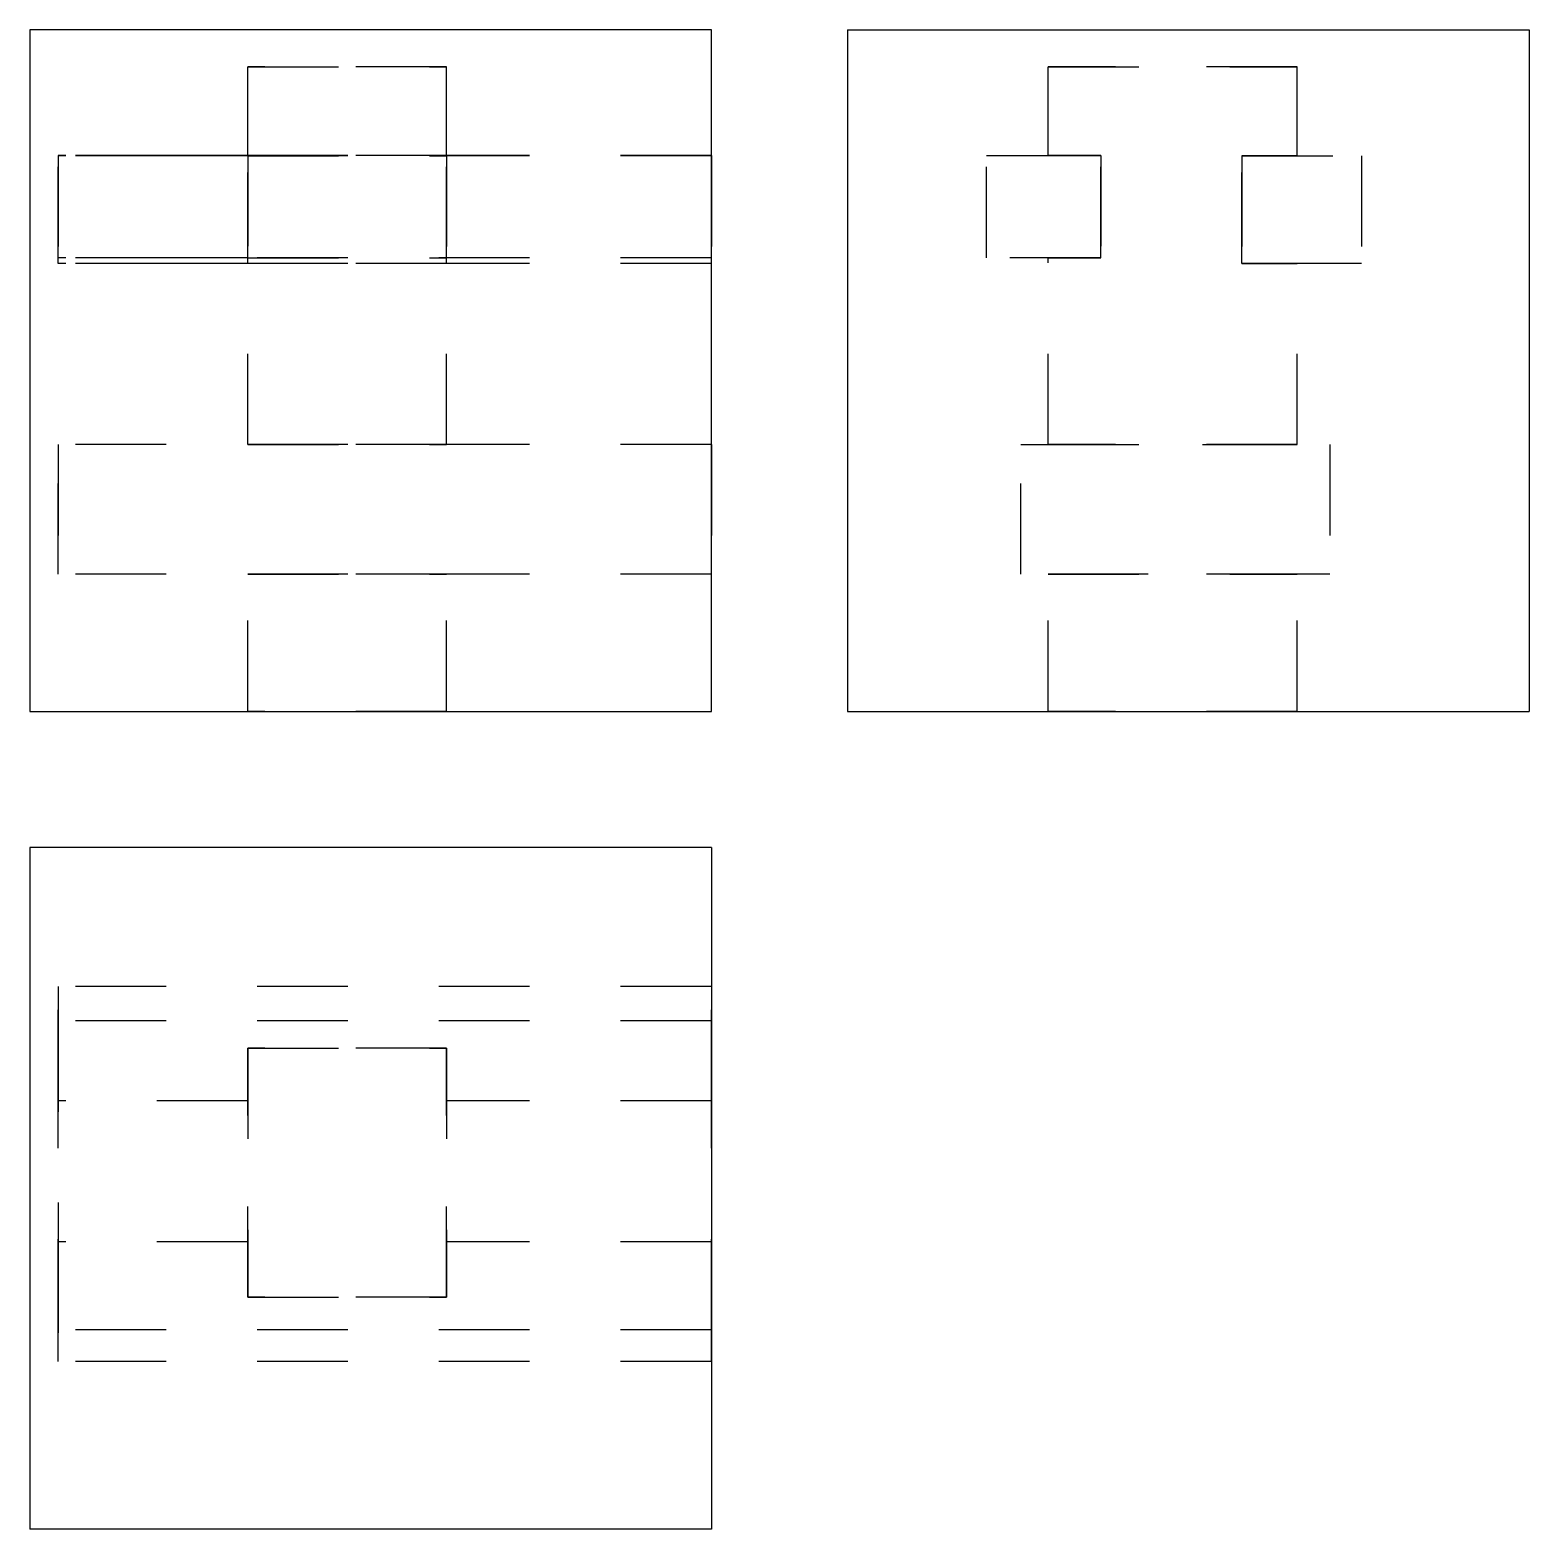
# Model space of a CAD drawing. Extents: x 0 to 1.65, y 0 to 1.65.
import ezdxf

# ---------------------------------------------------------------- set-up
doc = ezdxf.new("R2010")
doc.units = 0
doc.linetypes.add('HIDDEN', pattern=[0.037501, 0.025013, -0.012488])
for name, color, linetype in [('FRONT', 7, 'CONTINUOUS'), ('FRONT_HID', 7, 'HIDDEN'), ('LEFT', 7, 'CONTINUOUS'), ('LEFT_HID', 7, 'HIDDEN'), ('TOP', 7, 'CONTINUOUS'), ('TOP_HID', 7, 'HIDDEN')]:
    doc.layers.add(name, color=color, linetype=linetype)

msp = doc.modelspace()

# ---------------------------------------------------------------- linework, layer by layer
at = {"layer": 'FRONT'}
for p, q in [((0, 1.65), (0, 0.9)), ((0.75, 1.65), (0, 1.65)), ((0.75, 0.9), (0.75, 1.65)), ((0, 0.9), (0.75, 0.9))]:
    msp.add_line(p, q, dxfattribs=at)
at = {"layer": 'FRONT_HID', "linetype": 'HIDDEN'}
for p, q in [((0.239635, 1.511545), (0.239635, 1.609256)), ((0.239635, 1.511893), (0.239635, 1.609256)), ((0.458607, 1.609256), (0.239635, 1.609256)), ((0.239635, 1.609256), (0.458607, 1.609256)), ((0.458607, 1.511893), (0.458607, 1.609256)), ((0.458607, 1.511545), (0.458607, 1.609256)), ((0.75, 1.511893), (0.031102, 1.511893)), ((0.239635, 1.511893), (0.031102, 1.511893)), ((0.031102, 1.399348), (0.031102, 1.511893)), ((0.031102, 1.511893), (0.031102, 1.399348)), ((0.75, 1.511545), (0.031102, 1.511545)), ((0.031102, 1.511545), (0.031102, 1.393119)), ((0.239635, 1.511545), (0.031102, 1.511545)), ((0.031102, 1.393119), (0.031102, 1.511545)), ((0.458607, 1.511893), (0.239635, 1.511893)), ((0.239635, 1.511893), (0.239635, 1.399348)), ((0.239635, 1.511545), (0.458607, 1.511545)), ((0.239635, 1.393119), (0.239635, 1.511545)), ((0.75, 1.511893), (0.458607, 1.511893)), ((0.458607, 1.399348), (0.458607, 1.511893)), ((0.75, 1.511545), (0.458607, 1.511545)), ((0.458607, 1.511545), (0.458607, 1.393119)), ((0.75, 1.511893), (0.75, 1.399348)), ((0.75, 1.399348), (0.75, 1.511893)), ((0.75, 1.511545), (0.75, 1.393119)), ((0.75, 1.393119), (0.75, 1.511545)), ((0.239635, 1.399348), (0.031102, 1.399348)), ((0.75, 1.399348), (0.031102, 1.399348)), ((0.75, 1.393119), (0.031102, 1.393119)), ((0.239635, 1.393119), (0.031102, 1.393119)), ((0.239635, 1.399348), (0.458607, 1.399348)), ((0.239635, 1.193557), (0.239635, 1.399348)), ((0.458607, 1.393119), (0.239635, 1.393119)), ((0.239635, 1.193557), (0.239635, 1.393119)), ((0.75, 1.399348), (0.458607, 1.399348)), ((0.458607, 1.193557), (0.458607, 1.399348)), ((0.75, 1.393119), (0.458607, 1.393119)), ((0.458607, 1.193557), (0.458607, 1.393119)), ((0.75, 1.193557), (0.031102, 1.193557)), ((0.031102, 1.193557), (0.031102, 1.050894)), ((0.75, 1.193557), (0.031102, 1.193557)), ((0.031102, 1.050894), (0.031102, 1.193557)), ((0.458607, 1.193557), (0.239635, 1.193557)), ((0.239635, 1.193557), (0.458607, 1.193557)), ((0.75, 1.193557), (0.75, 1.050894)), ((0.75, 1.050894), (0.75, 1.193557)), ((0.75, 1.050894), (0.031102, 1.050894)), ((0.75, 1.050894), (0.031102, 1.050894)), ((0.239635, 0.9), (0.239635, 1.050894)), ((0.239635, 0.9), (0.239635, 1.050894)), ((0.458607, 1.050894), (0.239635, 1.050894)), ((0.239635, 1.050894), (0.458607, 1.050894)), ((0.458607, 0.9), (0.458607, 1.050894)), ((0.458607, 0.9), (0.458607, 1.050894)), ((0.239635, 0.9), (0.458607, 0.9)), ((0.458607, 0.9), (0.239635, 0.9))]:
    msp.add_line(p, q, dxfattribs=at)
at = {"layer": 'LEFT'}
for p, q in [((0.9, 1.65), (1.65, 1.65)), ((0.9, 1.65), (0.9, 0.9)), ((1.65, 1.65), (1.65, 0.9)), ((0.9, 0.9), (1.65, 0.9))]:
    msp.add_line(p, q, dxfattribs=at)
at = {"layer": 'LEFT_HID', "linetype": 'HIDDEN'}
for p, q in [((1.39486, 1.609256), (1.120587, 1.609256)), ((1.120587, 1.511893), (1.120587, 1.609256)), ((1.120587, 1.511893), (1.120587, 1.609256)), ((1.120587, 1.609256), (1.39486, 1.609256)), ((1.39486, 1.511545), (1.39486, 1.609256)), ((1.39486, 1.511545), (1.39486, 1.609256)), ((1.052794, 1.399348), (1.052794, 1.511893)), ((1.052794, 1.511893), (1.178628, 1.511893)), ((1.052794, 1.511893), (1.178628, 1.511893)), ((1.052794, 1.399348), (1.052794, 1.511893)), ((1.120587, 1.511893), (1.178628, 1.511893)), ((1.178628, 1.511893), (1.120587, 1.511893)), ((1.178628, 1.511893), (1.178628, 1.399348)), ((1.178628, 1.399348), (1.178628, 1.511893)), ((1.178628, 1.511893), (1.178628, 1.399348)), ((1.178628, 1.511893), (1.178628, 1.399348)), ((1.334049, 1.393119), (1.334049, 1.511545)), ((1.334049, 1.511545), (1.465663, 1.511545)), ((1.39486, 1.511545), (1.334049, 1.511545)), ((1.334049, 1.511545), (1.39486, 1.511545)), ((1.334049, 1.511545), (1.465663, 1.511545)), ((1.334049, 1.511545), (1.334049, 1.393119)), ((1.334049, 1.393119), (1.334049, 1.511545)), ((1.334049, 1.393119), (1.334049, 1.511545)), ((1.465663, 1.511545), (1.465663, 1.393119)), ((1.465663, 1.511545), (1.465663, 1.393119)), ((1.178628, 1.399348), (1.052794, 1.399348)), ((1.178628, 1.399348), (1.052794, 1.399348)), ((1.120587, 1.399348), (1.178628, 1.399348)), ((1.178628, 1.399348), (1.120587, 1.399348)), ((1.120587, 1.193557), (1.120587, 1.399348)), ((1.120587, 1.193557), (1.120587, 1.399348)), ((1.465663, 1.393119), (1.334049, 1.393119)), ((1.465663, 1.393119), (1.334049, 1.393119)), ((1.39486, 1.393119), (1.334049, 1.393119)), ((1.334049, 1.393119), (1.39486, 1.393119)), ((1.39486, 1.193557), (1.39486, 1.393119)), ((1.39486, 1.193557), (1.39486, 1.393119)), ((1.090628, 1.050894), (1.090628, 1.193557)), ((1.090628, 1.193557), (1.430919, 1.193557)), ((1.090628, 1.193557), (1.430919, 1.193557)), ((1.090628, 1.050894), (1.090628, 1.193557)), ((1.39486, 1.193557), (1.120587, 1.193557)), ((1.120587, 1.193557), (1.39486, 1.193557)), ((1.430919, 1.193557), (1.430919, 1.050894)), ((1.430919, 1.193557), (1.430919, 1.050894)), ((1.430919, 1.050894), (1.090628, 1.050894)), ((1.430919, 1.050894), (1.090628, 1.050894)), ((1.39486, 1.050894), (1.120587, 1.050894)), ((1.120587, 0.9), (1.120587, 1.050894)), ((1.120587, 0.9), (1.120587, 1.050894)), ((1.120587, 1.050894), (1.39486, 1.050894)), ((1.39486, 0.9), (1.39486, 1.050894)), ((1.39486, 0.9), (1.39486, 1.050894)), ((1.39486, 0.9), (1.120587, 0.9)), ((1.120587, 0.9), (1.39486, 0.9))]:
    msp.add_line(p, q, dxfattribs=at)
at = {"layer": 'TOP'}
for p, q in [((0, 0.75), (0, 0)), ((0.75, 0.75), (0, 0.75)), ((0.75, 0.75), (0.75, 0)), ((0.75, 0), (0, 0))]:
    msp.add_line(p, q, dxfattribs=at)
at = {"layer": 'TOP_HID', "linetype": 'HIDDEN'}
for p, q in [((0.75, 0.597206), (0.031102, 0.597206)), ((0.031102, 0.597206), (0.031102, 0.471372)), ((0.031102, 0.471372), (0.031102, 0.597206)), ((0.75, 0.597206), (0.031102, 0.597206)), ((0.75, 0.471372), (0.75, 0.597206)), ((0.75, 0.597206), (0.75, 0.471372)), ((0.75, 0.559372), (0.031102, 0.559372)), ((0.031102, 0.559372), (0.031102, 0.219081)), ((0.75, 0.559372), (0.031102, 0.559372)), ((0.031102, 0.219081), (0.031102, 0.559372)), ((0.75, 0.219081), (0.75, 0.559372)), ((0.75, 0.559372), (0.75, 0.219081)), ((0.239635, 0.25514), (0.239635, 0.529413)), ((0.239635, 0.529413), (0.458607, 0.529413)), ((0.239635, 0.25514), (0.239635, 0.529413)), ((0.239635, 0.529413), (0.458607, 0.529413)), ((0.458607, 0.529413), (0.239635, 0.529413)), ((0.239635, 0.529413), (0.239635, 0.25514)), ((0.239635, 0.529413), (0.239635, 0.471372)), ((0.458607, 0.529413), (0.239635, 0.529413)), ((0.239635, 0.529413), (0.458607, 0.529413)), ((0.239635, 0.471372), (0.239635, 0.529413)), ((0.239635, 0.25514), (0.239635, 0.529413)), ((0.239635, 0.529413), (0.458607, 0.529413)), ((0.458607, 0.529413), (0.458607, 0.25514)), ((0.458607, 0.529413), (0.458607, 0.25514)), ((0.458607, 0.25514), (0.458607, 0.529413)), ((0.458607, 0.471372), (0.458607, 0.529413)), ((0.458607, 0.529413), (0.458607, 0.471372)), ((0.458607, 0.529413), (0.458607, 0.25514)), ((0.239635, 0.471372), (0.031102, 0.471372)), ((0.239635, 0.471372), (0.031102, 0.471372)), ((0.75, 0.471372), (0.458607, 0.471372)), ((0.75, 0.471372), (0.458607, 0.471372)), ((0.239635, 0.315951), (0.031102, 0.315951)), ((0.031102, 0.315951), (0.031102, 0.184337)), ((0.031102, 0.184337), (0.031102, 0.315951)), ((0.239635, 0.315951), (0.031102, 0.315951)), ((0.239635, 0.315951), (0.239635, 0.25514)), ((0.239635, 0.25514), (0.239635, 0.315951)), ((0.75, 0.315951), (0.458607, 0.315951)), ((0.458607, 0.25514), (0.458607, 0.315951)), ((0.458607, 0.315951), (0.458607, 0.25514)), ((0.75, 0.315951), (0.458607, 0.315951)), ((0.75, 0.184337), (0.75, 0.315951)), ((0.75, 0.315951), (0.75, 0.184337)), ((0.458607, 0.25514), (0.239635, 0.25514)), ((0.458607, 0.25514), (0.239635, 0.25514)), ((0.239635, 0.25514), (0.458607, 0.25514)), ((0.239635, 0.25514), (0.458607, 0.25514)), ((0.458607, 0.25514), (0.239635, 0.25514)), ((0.458607, 0.25514), (0.239635, 0.25514)), ((0.75, 0.219081), (0.031102, 0.219081)), ((0.75, 0.219081), (0.031102, 0.219081)), ((0.75, 0.184337), (0.031102, 0.184337)), ((0.75, 0.184337), (0.031102, 0.184337))]:
    msp.add_line(p, q, dxfattribs=at)

doc.saveas('drawing.dxf')
